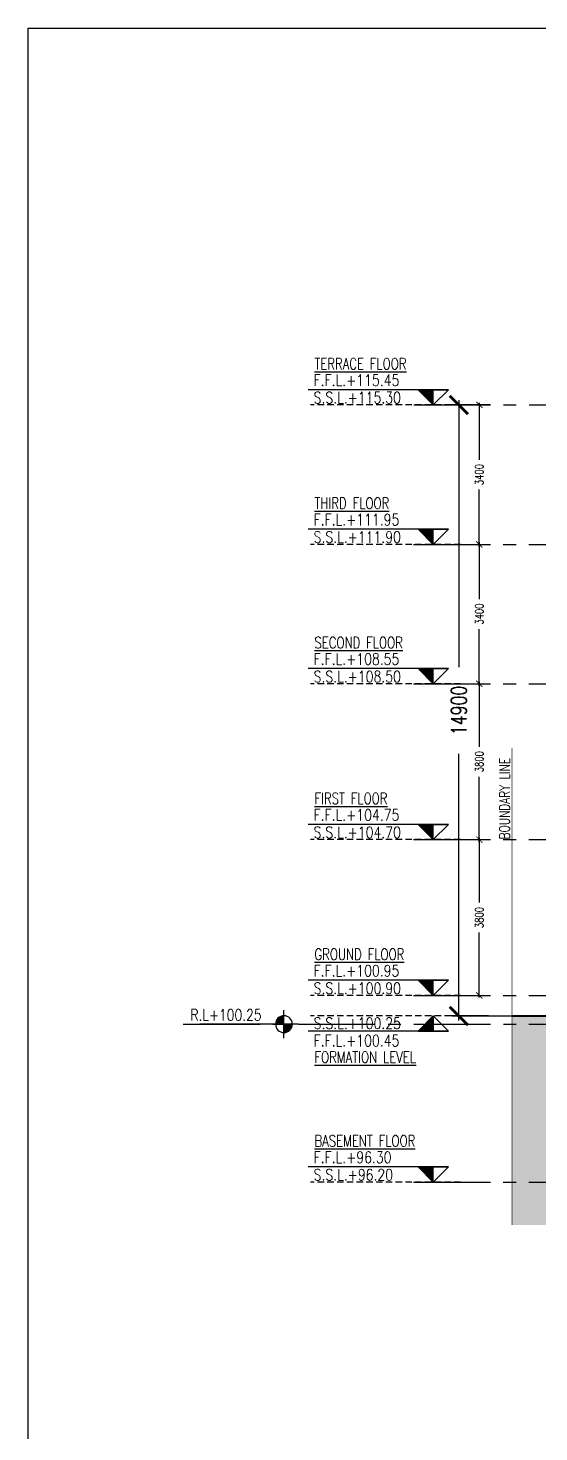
# Model space of a CAD drawing. Extents: x -3644356 to -3532817, y -18707075 to -18638610.
# Drawn here: x -3644356 to -3631890, y -18672842 to -18638610 of the extents above; entities that cross this region are included whole.
import ezdxf

# ---------------------------------------------------------------- set-up
doc = ezdxf.new("R2010")
doc.units = 0
doc.header["$LTSCALE"] = 0.5
doc.header["$PDMODE"] = 3
for name, pattern in [('CENTER', [50.8, 31.75, -6.35, 6.35, -6.35]), ('CENTER2', [1.125, 0.75, -0.125, 0.125, -0.125]), ('CONTINULUS', [0]), ('DASHED', [19.05, 12.7, -6.35]), ('HIDDEN', [9.525, 6.35, -3.175])]:
    doc.linetypes.add(name, pattern=pattern)
for name, color, linetype in [('A-ANNO-TEXT', 4, 'Continuous'), ('A-BEAM AND SLAB', 7, 'Continuous'), ('A-BRICK HATCH', 252, 'Continuous'), ('A-DRIVEWAY', 3, 'Continuous'), ('A-LVL', 4, 'Continuous'), ('A-SETBACK', 2, 'DASHED'), ('A-SITE BOUNDARY', 7, 'CENTER'), ('A-TXTROOM', 3, 'Continuous'), ('S-GRID', 252, 'CENTER2')]:
    doc.layers.add(name, color=color, linetype=linetype)
doc.layers.add('A-BOUNDARY LINES', color=4, linetype='Continuous', lineweight=25)
doc.layers.add('A-DETL-GENF', color=92, linetype='Continuous', lineweight=9)
doc.styles.add('ROMANS', font='romans.shx', dxfattribs={"width": 0.75})
doc.styles.add('ROMANS-TITLE', font='ROMANS.shx', dxfattribs={"width": 0.8})
doc.styles.add('TXTM-50', font='romans.shx', dxfattribs={"width": 0.75, "height": 75})
doc.dimstyles.new('DIMB-200', dxfattribs={"dimscale": 150, "dimtxt": 2.5, "dimasz": 3, "dimexe": 1.5, "dimexo": 0, "dimgap": 3, "dimtad": 0, "dimtoh": 1, "dimdec": 0, "dimzin": 0, "dimdsep": 46, "dimtxsty": 'ROMANS', "dimblk": 'ARCHTICK', "dimcen": 3, "dimdle": 0.75, "dimclrd": 8, "dimclre": 8, "dimclrt": 4, "dimazin": 0, "dimtfac": 1, "dimtdec": 0, "dimtix": 1, "dimtofl": 0, "dimtmove": 2, "dimatfit": 3, "dimldrblk": 'DOT', "dimfxl": 0, "dimtolj": 1, "dimtzin": 0, "dimarcsym": 0})
doc.dimstyles.new('DIMM-100', dxfattribs={"dimscale": 100, "dimtxt": 2, "dimasz": 1.5, "dimexe": 1, "dimexo": 0, "dimgap": 1, "dimtad": 0, "dimdec": 0, "dimzin": 0, "dimdsep": 46, "dimtxsty": 'ROMANS', "dimblk": 'ARCHTICK', "dimcen": 1.5, "dimdle": 0.5, "dimclrd": 8, "dimclre": 8, "dimclrt": 4, "dimazin": 0, "dimtfac": 1, "dimtdec": 0, "dimtix": 1, "dimtofl": 0, "dimtmove": 2, "dimatfit": 3, "dimldrblk": 'DOT', "dimfxl": 0, "dimtolj": 1, "dimtzin": 0, "dimarcsym": 0})

# ---------------------------------------------------------------- blocks, each defined once
blk = doc.blocks.new('R4Q4Q234')
at = {"layer": 'A-LVL', "ltscale": 800}
blk.add_hatch(color=253, dxfattribs=at).paths.add_polyline_path([(-183, 193), (-7, 193), (-7, 16)])
for p, q in [((200, 200, 0), (-1645, 200, 0)), ((-200, 200, 0), (200, 200, 0)), ((0, 0), (-200, 200, 0)), ((0, 0), (0, 200, 0)), ((200, 200, 0), (0, 0))]:
    blk.add_line(p, q, dxfattribs=at)
at = {"layer": 'A-LVL', "color": 56, "ltscale": 800}
for p, q in [((-7, 16), (-183, 193)), ((-183, 193), (-7, 193)), ((-7, 193), (-7, 16))]:
    blk.add_line(p, q, dxfattribs=at)
at = {"layer": 'A-LVL', "ltscale": 800, "style": 'ROMANS-TITLE', "text_generation_flag": 6, "width": 0.8}
for p in [(-1572, 249), (-1572, -10, 0)]:
    blk.add_attdef('FLOOR-LVL', p, '', height=150, rotation=180, dxfattribs=at)
blk = doc.blocks.new('_ArchTick')
at = {"color": 0, "linetype": 'ByBlock', "const_width": 0.15}
blk.add_lwpolyline([(-0.5, -0.5), (0.5, 0.5)], dxfattribs=at)
blk = doc.blocks.new('*D20')
at = {"layer": 'A-BEAM AND SLAB', "color": 8, "lineweight": -2, "transparency": 16777216}
for p, q in [((-3633446, -18658399), (-3633246, -18658399)), ((-3633346, -18658349), (-3633346, -18659935)), ((-3633346, -18662249), (-3633346, -18660664)), ((-3633446, -18662199), (-3633246, -18662199))]:
    blk.add_line(p, q, dxfattribs=at)
at = {"layer": 'Defpoints', "color": 0, "transparency": 16777216}
for p in [(-3633801, -18658399), (-3633346, -18658399), (-3633801, -18662199)]:
    blk.add_point(p, dxfattribs=at)
at = {"layer": 'A-BEAM AND SLAB', "color": 8, "lineweight": -2, "transparency": 16777216, "xscale": 150, "yscale": 150, "zscale": 150}
for p, rotation in [((-3633346, -18658399), 90), ((-3633346, -18662199), 270)]:
    blk.add_blockref('_ArchTick', p, dxfattribs=dict(at, rotation=rotation))
at = {"layer": 'A-BEAM AND SLAB', "color": 4, "transparency": 16777216, "insert": (-3633346, -18660299), "char_height": 200, "attachment_point": 5, "rotation": 90, "style": 'ROMANS'}
blk.add_mtext('\\A1;3800', dxfattribs=at)
blk = doc.blocks.new('_Dot')
at = {"color": 0, "linetype": 'ByBlock', "lineweight": -2}
blk.add_line((-0.5, 0), (-1, 0), dxfattribs=at)
at = {"color": 0, "linetype": 'ByBlock', "const_width": 0.5}
blk.add_lwpolyline([(-0.25, 0, 1), (0.25, 0, 1)], format="xyb", close=True, dxfattribs=at)
blk = doc.blocks.new('*D21')
at = {"layer": 'A-BEAM AND SLAB', "color": 8, "lineweight": -2, "transparency": 16777216}
for p, q in [((-3633446, -18654599), (-3633246, -18654599)), ((-3633346, -18654549), (-3633346, -18656135)), ((-3633346, -18658449), (-3633346, -18656864)), ((-3633446, -18658399), (-3633246, -18658399))]:
    blk.add_line(p, q, dxfattribs=at)
at = {"layer": 'Defpoints', "color": 0, "transparency": 16777216}
for p in [(-3633801, -18654599), (-3633346, -18654599), (-3633801, -18658399)]:
    blk.add_point(p, dxfattribs=at)
at = {"layer": 'A-BEAM AND SLAB', "color": 8, "lineweight": -2, "transparency": 16777216, "xscale": 150, "yscale": 150, "zscale": 150}
for p, rotation in [((-3633346, -18654599), 90), ((-3633346, -18658399), 270)]:
    blk.add_blockref('_ArchTick', p, dxfattribs=dict(at, rotation=rotation))
at = {"layer": 'A-BEAM AND SLAB', "color": 4, "transparency": 16777216, "insert": (-3633346, -18656499), "char_height": 200, "attachment_point": 5, "rotation": 90, "style": 'ROMANS'}
blk.add_mtext('\\A1;3800', dxfattribs=at)
blk = doc.blocks.new('*D22')
at = {"layer": 'A-BEAM AND SLAB', "color": 8, "lineweight": -2, "transparency": 16777216}
for p, q in [((-3633446, -18651199), (-3633246, -18651199)), ((-3633346, -18651149), (-3633346, -18652535)), ((-3633346, -18654649), (-3633346, -18653264)), ((-3633446, -18654599), (-3633246, -18654599))]:
    blk.add_line(p, q, dxfattribs=at)
at = {"layer": 'Defpoints', "color": 0, "transparency": 16777216}
for p in [(-3633801, -18651199), (-3633346, -18651199), (-3633801, -18654599)]:
    blk.add_point(p, dxfattribs=at)
at = {"layer": 'A-BEAM AND SLAB', "color": 8, "lineweight": -2, "transparency": 16777216, "xscale": 150, "yscale": 150, "zscale": 150}
for p, rotation in [((-3633346, -18651199), 90), ((-3633346, -18654599), 270)]:
    blk.add_blockref('_ArchTick', p, dxfattribs=dict(at, rotation=rotation))
at = {"layer": 'A-BEAM AND SLAB', "color": 4, "transparency": 16777216, "insert": (-3633346, -18652899), "char_height": 200, "attachment_point": 5, "rotation": 90, "style": 'ROMANS'}
blk.add_mtext('\\A1;3400', dxfattribs=at)
blk = doc.blocks.new('*D23')
at = {"layer": 'A-BEAM AND SLAB', "color": 8, "lineweight": -2, "transparency": 16777216}
for p, q in [((-3633446, -18647799), (-3633246, -18647799)), ((-3633346, -18647749), (-3633346, -18649135)), ((-3633346, -18651249), (-3633346, -18649863)), ((-3633446, -18651199), (-3633246, -18651199))]:
    blk.add_line(p, q, dxfattribs=at)
at = {"layer": 'Defpoints', "color": 0, "transparency": 16777216}
for p in [(-3633801, -18647799), (-3633346, -18647799), (-3633801, -18651199)]:
    blk.add_point(p, dxfattribs=at)
at = {"layer": 'A-BEAM AND SLAB', "color": 8, "lineweight": -2, "transparency": 16777216, "xscale": 150, "yscale": 150, "zscale": 150}
for p, rotation in [((-3633346, -18647799), 90), ((-3633346, -18651199), 270)]:
    blk.add_blockref('_ArchTick', p, dxfattribs=dict(at, rotation=rotation))
at = {"layer": 'A-BEAM AND SLAB', "color": 4, "transparency": 16777216, "insert": (-3633346, -18649499), "char_height": 200, "attachment_point": 5, "rotation": 90, "style": 'ROMANS'}
blk.add_mtext('\\A1;3400', dxfattribs=at)
blk = doc.blocks.new('FGL1')
at = {"layer": 'A-LVL', "ltscale": 800}
h = blk.add_hatch(color=56, dxfattribs=at)
h.paths.add_polyline_path([(0, 0), (225, 0, 0.414214), (0, 225)])
h.paths.add_polyline_path([(0, -225), (0, 0), (-225, 0, 0.414214)])
at = {"layer": 'A-LVL'}
for p, q in [((0, -375), (0, 375)), ((-375, 0), (375, 0))]:
    blk.add_line(p, q, dxfattribs=at)
at = {"layer": 'A-LVL', "ltscale": 800}
blk.add_line((0, 0), (2237, 0), dxfattribs=at)
at = {"layer": 'A-LVL'}
blk.add_circle((0, 0), 225, dxfattribs=at)
at = {"layer": 'A-LVL', "ltscale": 800, "style": 'ROMANS-TITLE', "width": 0.8}
for tag, p in [('F.G.L', (307, 78)), ('E.G.L', (307, -373))]:
    blk.add_attdef(tag, p, '', height=300, dxfattribs=at)
blk = doc.blocks.new('*D24')
at = {"layer": 'A-BOUNDARY LINES', "color": 8, "lineweight": -2, "transparency": 16777216}
for p, q in [((-3633081, -18647799), (-3634069, -18647799)), ((-3633844, -18647687), (-3633844, -18654190)), ((-3633844, -18662812), (-3633844, -18656309)), ((-3633121, -18662699), (-3634069, -18662699))]:
    blk.add_line(p, q, dxfattribs=at)
at = {"layer": 'Defpoints', "color": 0, "transparency": 16777216}
for p in [(-3633844, -18647799), (-3633081, -18647799), (-3633121, -18662699)]:
    blk.add_point(p, dxfattribs=at)
at = {"layer": 'A-BOUNDARY LINES', "color": 8, "lineweight": -2, "transparency": 16777216, "xscale": 450, "yscale": 450, "zscale": 450}
for p, rotation in [((-3633844, -18647799), 90), ((-3633844, -18662699), 270)]:
    blk.add_blockref('_ArchTick', p, dxfattribs=dict(at, rotation=rotation))
at = {"layer": 'A-BOUNDARY LINES', "color": 4, "transparency": 16777216, "insert": (-3633844, -18655249), "char_height": 375, "attachment_point": 5, "rotation": 90, "style": 'ROMANS'}
blk.add_mtext('\\A1;14900', dxfattribs=at)

msp = doc.modelspace()

# ---------------------------------------------------------------- hatches: boundary and pattern name
at = {"layer": 'A-DETL-GENF'}
h = msp.add_hatch(dxfattribs=at)
h.set_pattern_fill('EARTH', color=252, scale=100)
h.paths.add_polyline_path([(-3632549.4, -18667798.9), (-3581150, -18667798.9), (-3581150, -18662699.2), (-3583333.6, -18662699.2), (-3583333.6, -18663824.2), (-3587482.5, -18663824.2), (-3587482.5, -18667099.2), (-3626694.1, -18667099.2), (-3626694.1, -18663949.2), (-3630530.4, -18663949.2), (-3630530.4, -18662724.2), (-3632549.4, -18662699.2)])

# ---------------------------------------------------------------- linework, layer by layer
at = {"layer": 'A-BRICK HATCH'}
msp.add_lwpolyline([(-3644356.4, -18638609.7), (-3532816.8, -18638609.7), (-3532816.8, -18707074.6), (-3644356.4, -18707074.6)], close=True, dxfattribs=at)
at = {"layer": 'A-LVL', "linetype": 'HIDDEN', "ltscale": 50}
for p, q in [((-3633800.8, -18647799.2), (-3637466.1, -18647799.2)), ((-3633800.8, -18651199.2), (-3637466.1, -18651199.2)), ((-3633800.8, -18654599.2), (-3637466.1, -18654599.2)), ((-3633800.8, -18658399.2), (-3637466.1, -18658399.2)), ((-3633800.8, -18662199.2), (-3637466.1, -18662199.2)), ((-3633800.8, -18662699.2), (-3637466.1, -18662699.2)), ((-3633800.8, -18666749.2), (-3637466.1, -18666749.2))]:
    msp.add_line(p, q, dxfattribs=at)
at = {"layer": 'A-SETBACK', "lineweight": -2, "ltscale": 50, "const_width": 20}
msp.add_lwpolyline([(-3632549.4, -18656166.3), (-3632549.4, -18667798.9)], dxfattribs=at)
at = {"layer": 'A-SITE BOUNDARY', "linetype": 'CONTINULUS', "ltscale": 200, "const_width": 50}
msp.add_lwpolyline([(-3632549.4, -18662699.2), (-3630530.4, -18662699.2)], dxfattribs=at)
at = {"layer": 'S-GRID', "ltscale": 5000}
for p, q in [((-3634944.9, -18647799.2), (-3580060.6, -18647799.2)), ((-3634948.4, -18651199.2), (-3580064.2, -18651199.2)), ((-3634948.4, -18654599.2), (-3580064.2, -18654599.2)), ((-3634948.4, -18658399.2), (-3580064.2, -18658399.2)), ((-3634948.4, -18662199.2), (-3580064.2, -18662199.2)), ((-3634003.9, -18662699.2), (-3580064.2, -18662699.2)), ((-3640571.2, -18662899.2), (-3581156.3, -18662899.2)), ((-3634948.4, -18666749.2), (-3580064.2, -18666749.2))]:
    msp.add_line(p, q, dxfattribs=at)

# ---------------------------------------------------------------- block references
at = {"layer": 'A-DRIVEWAY'}
ref = msp.add_blockref('R4Q4Q234', (-3634469.8, -18647799.2), dxfattribs=dict(at, xscale=1.856017500700414, yscale=1.856017500700414, zscale=1.856017500700414))
ref.add_attrib('FLOOR-LVL', 'S.S.L.+115.30', (-3637387.1, -18647761.8, 0), dxfattribs={"layer": 'A-LVL', "ltscale": 800, "height": 278.403, "rotation": 180, "style": 'ROMANS-TITLE', "text_generation_flag": 6, "width": 0.8})
ref.add_attrib('FLOOR-LVL', 'F.F.L.+115.45', (-3637387.1, -18647336.3, 0), dxfattribs={"layer": 'A-LVL', "ltscale": 800, "height": 278.403, "rotation": 180, "style": 'ROMANS-TITLE', "text_generation_flag": 6, "width": 0.8})
ref = msp.add_blockref('R4Q4Q234', (-3634469.8, -18651199.2), dxfattribs=dict(at, xscale=1.856017500700414, yscale=1.856017500700414, zscale=1.856017500700414))
ref.add_attrib('FLOOR-LVL', 'S.S.L.+111.90', (-3637387.1, -18651161.9, 0), dxfattribs={"layer": 'A-LVL', "ltscale": 800, "height": 278.403, "rotation": 180, "style": 'ROMANS-TITLE', "text_generation_flag": 6, "width": 0.8})
ref.add_attrib('FLOOR-LVL', 'F.F.L.+111.95', (-3637387.1, -18650736.4, 0), dxfattribs={"layer": 'A-LVL', "ltscale": 800, "height": 278.403, "rotation": 180, "style": 'ROMANS-TITLE', "text_generation_flag": 6, "width": 0.8})
ref = msp.add_blockref('R4Q4Q234', (-3634469.8, -18654599.2), dxfattribs=dict(at, xscale=1.856017500700414, yscale=1.856017500700414, zscale=1.856017500700414))
ref.add_attrib('FLOOR-LVL', 'S.S.L.+108.50', (-3637387.1, -18654561.9, 0), dxfattribs={"layer": 'A-LVL', "ltscale": 800, "height": 278.403, "rotation": 180, "style": 'ROMANS-TITLE', "text_generation_flag": 6, "width": 0.8})
ref.add_attrib('FLOOR-LVL', 'F.F.L.+108.55', (-3637387.1, -18654136.4, 0), dxfattribs={"layer": 'A-LVL', "ltscale": 800, "height": 278.403, "rotation": 180, "style": 'ROMANS-TITLE', "text_generation_flag": 6, "width": 0.8})
ref = msp.add_blockref('R4Q4Q234', (-3634469.8, -18658399.2), dxfattribs=dict(at, xscale=1.856017500700414, yscale=1.856017500700414, zscale=1.856017500700414))
ref.add_attrib('FLOOR-LVL', 'S.S.L.+104.70', (-3637387.1, -18658361.9, 0), dxfattribs={"layer": 'A-LVL', "ltscale": 800, "height": 278.403, "rotation": 180, "style": 'ROMANS-TITLE', "text_generation_flag": 6, "width": 0.8})
ref.add_attrib('FLOOR-LVL', 'F.F.L.+104.75', (-3637387.1, -18657936.4, 0), dxfattribs={"layer": 'A-LVL', "ltscale": 800, "height": 278.403, "rotation": 180, "style": 'ROMANS-TITLE', "text_generation_flag": 6, "width": 0.8})
ref = msp.add_blockref('R4Q4Q234', (-3634469.8, -18662199.2), dxfattribs=dict(at, xscale=1.856017500700414, yscale=1.856017500700414, zscale=1.856017500700414))
ref.add_attrib('FLOOR-LVL', 'S.S.L.+100.90', (-3637387.1, -18662161.9, 0), dxfattribs={"layer": 'A-LVL', "ltscale": 800, "height": 278.403, "rotation": 180, "style": 'ROMANS-TITLE', "text_generation_flag": 6, "width": 0.8})
ref.add_attrib('FLOOR-LVL', 'F.F.L.+100.95', (-3637387.1, -18661736.4, 0), dxfattribs={"layer": 'A-LVL', "ltscale": 800, "height": 278.403, "rotation": 180, "style": 'ROMANS-TITLE', "text_generation_flag": 6, "width": 0.8})
ref = msp.add_blockref('R4Q4Q234', (-3634469.8, -18662699.2), dxfattribs=dict(at, xscale=-1.856017500700414, yscale=1.856017500700414, zscale=1.856017500700414, rotation=180))
ref.add_attrib('FLOOR-LVL', 'S.S.L.+100.25', (-3637387.1, -18663015, 0), dxfattribs={"layer": 'A-LVL', "ltscale": 800, "height": 278.403, "rotation": 180, "style": 'ROMANS-TITLE', "text_generation_flag": 6, "width": 0.8})
ref.add_attrib('FLOOR-LVL', 'F.F.L.+100.45', (-3637387.1, -18663440.5, 0), dxfattribs={"layer": 'A-LVL', "ltscale": 800, "height": 278.403, "rotation": 180, "style": 'ROMANS-TITLE', "text_generation_flag": 6, "width": 0.8})
ref = msp.add_blockref('R4Q4Q234', (-3634469.8, -18666749.2), dxfattribs=dict(at, xscale=1.856017500700414, yscale=1.856017500700414, zscale=1.856017500700414))
ref.add_attrib('FLOOR-LVL', 'S.S.L.+96.20', (-3637387.1, -18666711.9, 0), dxfattribs={"layer": 'A-LVL', "ltscale": 800, "height": 278.403, "rotation": 180, "style": 'ROMANS-TITLE', "text_generation_flag": 6, "width": 0.8})
ref.add_attrib('FLOOR-LVL', 'F.F.L.+96.30', (-3637387.1, -18666286.4, 0), dxfattribs={"layer": 'A-LVL', "ltscale": 800, "height": 278.403, "rotation": 180, "style": 'ROMANS-TITLE', "text_generation_flag": 6, "width": 0.8})
at = {"layer": 'A-LVL'}
ref = msp.add_blockref('FGL1', (-3638111.8, -18662899.2), dxfattribs=dict(at, xscale=-0.9169406415564652, yscale=0.9169406415564652, zscale=0.9169406415564652))
ref.add_attrib('F.G.L', 'R.L+100.25', (-3640394.4, -18662810.8), dxfattribs={"ltscale": 800, "height": 275.08, "style": 'ROMANS-TITLE', "width": 0.8})

# ---------------------------------------------------------------- texts
at = {"layer": 'A-ANNO-TEXT', "char_height": 278.403, "style": 'TXTM-50'}
for s, insert, attachment_point in [('{\\LTERRACE FLOOR}', (-3637367.4, -18646655.9), 1), ('{\\LTHIRD FLOOR}', (-3637367.4, -18650055.9), 1), ('{\\LSECOND FLOOR }', (-3637367.4, -18653455.9), 1), ('{\\LFIRST FLOOR}', (-3637367.4, -18657255.9), 1), ('{\\LGROUND FLOOR}', (-3637367.4, -18661055.9), 1), ('{\\LFORMATION LEVEL}', (-3637367.4, -18663842.6), 7), ('{\\LBASEMENT FLOOR}', (-3637367.4, -18665605.9), 1)]:
    msp.add_mtext(s, dxfattribs=dict(at, insert=insert, attachment_point=attachment_point))
at = {"layer": 'A-TXTROOM', "insert": (-3632852.5, -18658392.8), "char_height": 250.282, "width": 4160.858, "attachment_point": 1, "rotation": 90, "style": 'ROMANS'}
msp.add_mtext('BOUNDARY LINE', dxfattribs=at)

# ---------------------------------------------------------------- dimensions: what is measured, and where the dimension line sits
at = {"layer": 'A-BEAM AND SLAB'}
for base, p1, p2, picture, middle in [((-3633346.2, -18647799.2), (-3633800.8, -18651199.2), (-3633800.8, -18647799.2), '*D23', (-3633346.2, -18649499.2)), ((-3633346.2, -18651199.2), (-3633800.8, -18654599.2), (-3633800.8, -18651199.2), '*D22', (-3633346.2, -18652899.2)), ((-3633346.2, -18654599.2), (-3633800.8, -18658399.2), (-3633800.8, -18654599.2), '*D21', (-3633346.2, -18656499.2)), ((-3633346.2, -18658399.2), (-3633800.8, -18662199.2), (-3633800.8, -18658399.2), '*D20', (-3633346.2, -18660299.2))]:
    dim = msp.add_linear_dim(base=base, p1=p1, p2=p2, angle=90, dimstyle='DIMM-100', override={"dimfxlon": 1}, dxfattribs=at)
    dim.commit()
    dim.dimension.update_dxf_attribs({"geometry": picture, "text_midpoint": middle})
at = {"layer": 'A-BOUNDARY LINES'}
dim = msp.add_linear_dim(base=(-3633843.7, -18647799.2), p1=(-3633121.2, -18662699.2), p2=(-3633080.5, -18647799.2), angle=90, dimstyle='DIMB-200', dxfattribs=at)
dim.commit()
dim.dimension.update_dxf_attribs({"geometry": '*D24', "text_midpoint": (-3633843.7, -18655249.2)})

doc.saveas('drawing.dxf')
